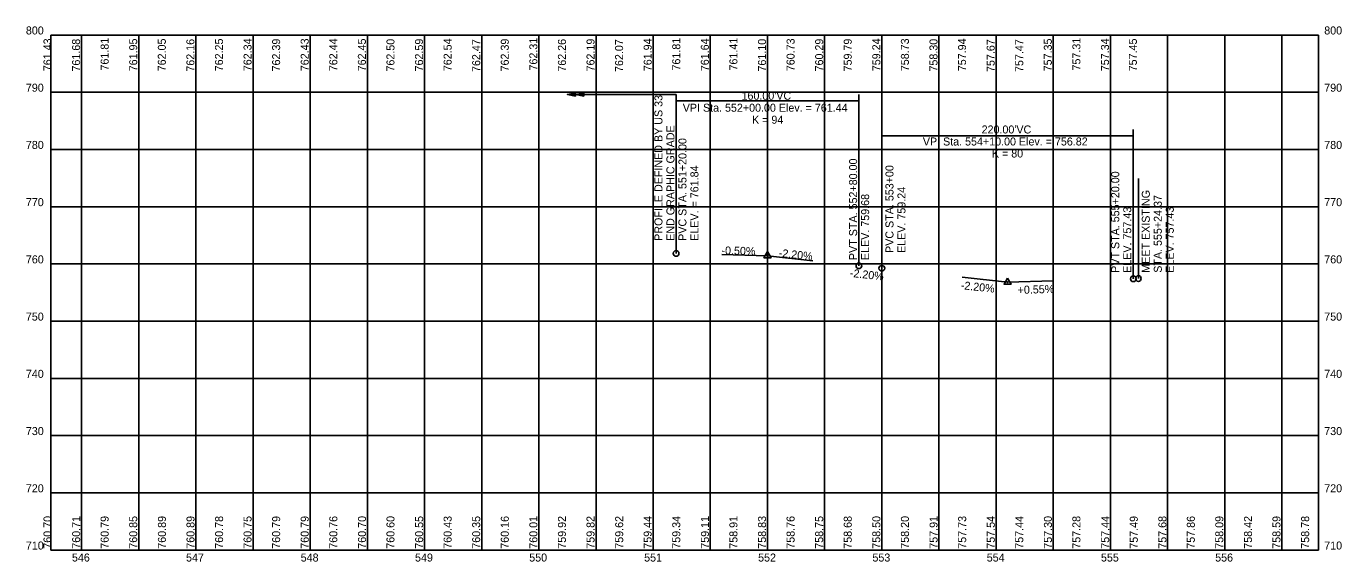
# Model space of a CAD drawing. Extents: x -21 to 1129, y 700 to 1168.
import ezdxf

# ---------------------------------------------------------------- set-up
doc = ezdxf.new("R2010")
doc.units = 0
for name, color, linetype in [('PF_P_Sta_Elev_Text', 7, 'Continuous'), ('PF_P_Text', 7, 'Continuous'), ('PF_P_Text_Grade', 7, 'Continuous'), ('PF_P_Text_Points', 7, 'Continuous'), ('PF_P_Text_Strip_Grades_20', 7, 'Continuous'), ('PF_X_Text_Strip_Grade', 7, 'Continuous'), ('SH_Major_Grid_Line', 7, 'Continuous'), ('SH_Text', 7, 'Continuous')]:
    doc.layers.add(name, color=color, linetype=linetype)

msp = doc.modelspace()

# ---------------------------------------------------------------- linework, layer by layer
at = {"layer": 'PF_P_Text'}
for points in [[(627, 970.8), (623.9, 965.4), (630.1, 965.4)], [(837, 947.7), (833.9, 942.3), (840.1, 942.3)]]:
    msp.add_lwpolyline(points, close=True, dxfattribs=at)
at = {"layer": 'PF_P_Text_Grade'}
for p, q in [((627, 967.2), (587, 968.2)), ((627, 967.2), (627, 967.2)), ((627, 967.2), (666.8, 962.8)), ((627, 967.2), (627, 967.2)), ((837, 944.1), (797.2, 948.5)), ((837, 944.1), (877, 945.2)), ((837, 944.1), (837, 944.1)), ((837, 944.1), (837, 944.1))]:
    msp.add_line(p, q, dxfattribs=at)
for centre in [(627, 967.2), (627, 967.2), (627, 967.2), (627, 967.2), (837, 944.1), (837, 944.1), (837, 944.1), (837, 944.1)]:
    msp.add_circle(centre, 0.25, dxfattribs=at)
at = {"layer": 'PF_P_Text_Points'}
for p, q in [((547, 969.2), (547, 1108.1)), ((707, 958.4), (707, 1108.1)), ((547, 1102.4), (707, 1102.4)), ((727, 956.2), (727, 1077.6)), ((727, 1072), (947, 1072)), ((947, 947.1), (947, 1077.6)), ((951.4, 947.3), (951.4, 1034.8))]:
    msp.add_line(p, q, dxfattribs=at)
for centre in [(547, 969.2), (707, 958.4), (727, 956.2), (947, 947.1), (951.4, 947.3)]:
    msp.add_circle(centre, 2.5, dxfattribs=at)
at = {"layer": 'SH_Major_Grid_Line'}
for p, q in [((0, 1160), (1109, 1160)), ((0, 710), (0, 1160)), ((27, 710), (27, 1160)), ((27, 710), (27, 1160)), ((77, 710), (77, 1160)), ((127, 710), (127, 1160)), ((177, 710), (177, 1160)), ((227, 710), (227, 1160)), ((277, 710), (277, 1160)), ((327, 710), (327, 1160)), ((377, 710), (377, 1160)), ((427, 710), (427, 1160)), ((477, 710), (477, 1160)), ((527, 710), (527, 1160)), ((577, 710), (577, 1160)), ((627, 710), (627, 1160)), ((677, 710), (677, 1160)), ((727, 710), (727, 1160)), ((777, 710), (777, 1160)), ((827, 710), (827, 1160)), ((877, 710), (877, 1160)), ((927, 710), (927, 1160)), ((977, 710), (977, 1160)), ((1027, 710), (1027, 1160)), ((1077, 710), (1077, 1160)), ((1109, 710), (1109, 1160)), ((0, 1110), (1109, 1110)), ((0, 1060), (1109, 1060)), ((0, 1010), (1109, 1010)), ((0, 960), (1109, 960)), ((0, 910), (1109, 910)), ((0, 860), (1109, 860)), ((0, 810), (1109, 810)), ((0, 760), (1109, 760)), ((0, 710), (1109, 710))]:
    msp.add_line(p, q, dxfattribs=at)
at = {"layer": 'SH_Text'}
msp.add_line((547, 1108.1), (452, 1108.1), dxfattribs=at)
for points in [[(459, 1106.7), (459, 1109.5), (452, 1108.1)], [(466.3, 1106.7), (466.3, 1109.5), (459.3, 1108.1)]]:
    msp.add_lwpolyline(points, close=True, dxfattribs=at)

# ---------------------------------------------------------------- texts
at = {"layer": 'PF_P_Sta_Elev_Text'}
for s, p in [('800', (-21.7, 1160.5)), ('800', (1114, 1160.5)), ('790', (-21.7, 1110.5)), ('790', (1114, 1110.5)), ('780', (-21.7, 1060.5)), ('780', (1114, 1060.5)), ('770', (-21.7, 1010.5)), ('770', (1114, 1010.5)), ('760', (-21.7, 960.5)), ('760', (1114, 960.5)), ('750', (-21.7, 910.5)), ('750', (1114, 910.5)), ('740', (-21.7, 860.5)), ('740', (1114, 860.5)), ('730', (-21.7, 810.5)), ('730', (1114, 810.5)), ('720', (-21.7, 760.5)), ('720', (1114, 760.5)), ('710', (-21.7, 710.5)), ('710', (1114, 710.5)), ('546', (18.6, 700)), ('546', (18.6, 700)), ('547', (118.4, 700)), ('548', (218.7, 700)), ('549', (318.7, 700)), ('550', (418.6, 700)), ('551', (519.1, 700)), ('552', (618.8, 700)), ('553', (718.8, 700)), ('554', (818.8, 700)), ('555', (918.7, 700)), ('556', (1018.6, 700))]:
    msp.add_text(s, height=7, dxfattribs=at).set_placement(p)
at = {"layer": 'PF_P_Text_Grade'}
for s, rotation, p in [('-0.50%', 358.5679, (586.7, 968.4)), ('-2.20%', 353.7227, (636.6, 966.3)), ('-2.20%', 353.7227, (698.8, 948.8)), ('-2.20%', 353.7227, (795.8, 938.1)), ('+0.55%', 1.5818, (845.9, 933.8))]:
    msp.add_text(s, height=7, rotation=rotation, dxfattribs=at).set_placement(p)
at = {"layer": 'PF_P_Text_Points'}
for s, p in [("160.00'VC", (604.3, 1103.5)), ('VPI Sta. 552+00.00 Elev. = 761.44', (552.9, 1093)), ('K = 94', (613.5, 1082.5)), ('VPI Sta. 554+10.00 Elev. = 756.82', (762.9, 1063.5)), ("220.00'VC", (814.3, 1074)), ('K = 80', (823.3, 1053))]:
    msp.add_text(s, height=7, dxfattribs=at).set_placement(p)
at = {"layer": 'PF_P_Text_Strip_Grades_20'}
for s, p in [('761.43', (0.7, 1128.4)), ('761.68', (25.7, 1128.1)), ('761.81', (50.7, 1129)), ('761.95', (75.7, 1128.3)), ('762.05', (100.7, 1128.3)), ('762.16', (125.7, 1128)), ('762.25', (150.7, 1128.3)), ('762.34', (175.7, 1128.4)), ('762.39', (200.7, 1128.2)), ('762.43', (225.7, 1128.4)), ('762.44', (250.7, 1128.4)), ('762.45', (275.7, 1128.3)), ('762.50', (300.7, 1128.1)), ('762.59', (325.7, 1128.2)), ('762.54', (350.7, 1128.4)), ('762.47', (375.7, 1127.7)), ('762.39', (400.7, 1128.2)), ('762.31', (425.7, 1129)), ('762.26', (450.7, 1128)), ('762.19', (475.7, 1128.2)), ('762.07', (500.7, 1127.7)), ('761.94', (525.7, 1128.4)), ('761.81', (550.7, 1129)), ('761.64', (575.7, 1128.4)), ('761.41', (600.7, 1129)), ('761.10', (625.7, 1128.1)), ('760.73', (650.7, 1128.4)), ('760.29', (675.7, 1128.2)), ('759.79', (700.7, 1128.2)), ('759.24', (725.7, 1128.4)), ('758.73', (750.7, 1128.4)), ('758.30', (775.7, 1128.1)), ('757.94', (800.7, 1128.4)), ('757.67', (825.7, 1127.7)), ('757.47', (850.7, 1127.7)), ('757.35', (875.7, 1128.3)), ('757.31', (900.7, 1129)), ('757.34', (925.7, 1128.4)), ('757.45', (950.1, 1128.3))]:
    msp.add_text(s, height=7, rotation=90, dxfattribs=at).set_placement(p)
at = {"layer": 'PF_X_Text_Strip_Grade'}
for s, p in [('760.70', (0.7, 711.2)), ('760.71', (25.8, 711.2)), ('760.79', (50.7, 711.2)), ('760.85', (75.7, 711.2)), ('760.89', (100.8, 711.2)), ('760.89', (125.8, 711.2)), ('760.78', (150.8, 711.2)), ('760.75', (175.7, 711.2)), ('760.79', (200.7, 711.2)), ('760.79', (225.7, 711.2)), ('760.76', (250.7, 711.2)), ('760.70', (275.8, 711.2)), ('760.60', (300.7, 711.2)), ('760.55', (325.8, 711.2)), ('760.43', (350.7, 711.2)), ('760.35', (375.7, 711.2)), ('760.16', (400.7, 711.2)), ('760.01', (425.7, 711.2)), ('759.92', (450.7, 711.2)), ('759.82', (475.7, 711.2)), ('759.62', (500.8, 711.2)), ('759.44', (525.7, 711.2)), ('759.34', (550.7, 711.2)), ('759.11', (575.8, 711.2)), ('758.91', (600.7, 711.2)), ('758.83', (625.7, 711.2)), ('758.76', (650.7, 711.2)), ('758.75', (675.7, 711.2)), ('758.68', (700.7, 711.2)), ('758.50', (725.7, 711.2)), ('758.20', (750.7, 711.2)), ('757.91', (775.8, 711.2)), ('757.73', (800.8, 711.2)), ('757.54', (825.8, 711.2)), ('757.44', (850.7, 711.2)), ('757.30', (875.8, 711.2)), ('757.28', (900.7, 711.2)), ('757.44', (925.9, 711.2)), ('757.49', (950.9, 711.2)), ('757.68', (975.9, 711.2)), ('757.86', (1000.8, 711.2)), ('758.09', (1025.7, 711.2)), ('758.42', (1050.8, 711.2)), ('758.59', (1075.7, 711.2)), ('758.78', (1100.8, 711.2))]:
    msp.add_text(s, height=7, rotation=90, dxfattribs=at).set_placement(p)
at = {"layer": 'SH_Text'}
for s, p in [('PROFILE DEFINED BY US 33', (535.1, 980.2)), ('END GRAPHIC GRADE', (545.6, 980.2)), ('PVC STA. 551+20.00', (556.1, 980.2)), ('PVT STA. 552+80.00', (705.4, 963.4)), ('ELEV. = 761.84', (566.6, 980.2)), ('PVC STA. 553+00', (737.2, 969.6)), ('PVT STA. 555+20.00', (934.7, 952.2)), ('ELEV. 759.24', (747.7, 969.6)), ('ELEV. 759.68', (715.9, 963.4)), ('MEET EXISTING', (961.4, 952.3)), ('STA. 555+24.37', (971.9, 952.3)), ('ELEV. 757.43', (945.2, 952.2)), ('ELEV. 757.43', (982.4, 952.3))]:
    msp.add_text(s, height=7, rotation=90, dxfattribs=at).set_placement(p)

doc.saveas('drawing.dxf')
